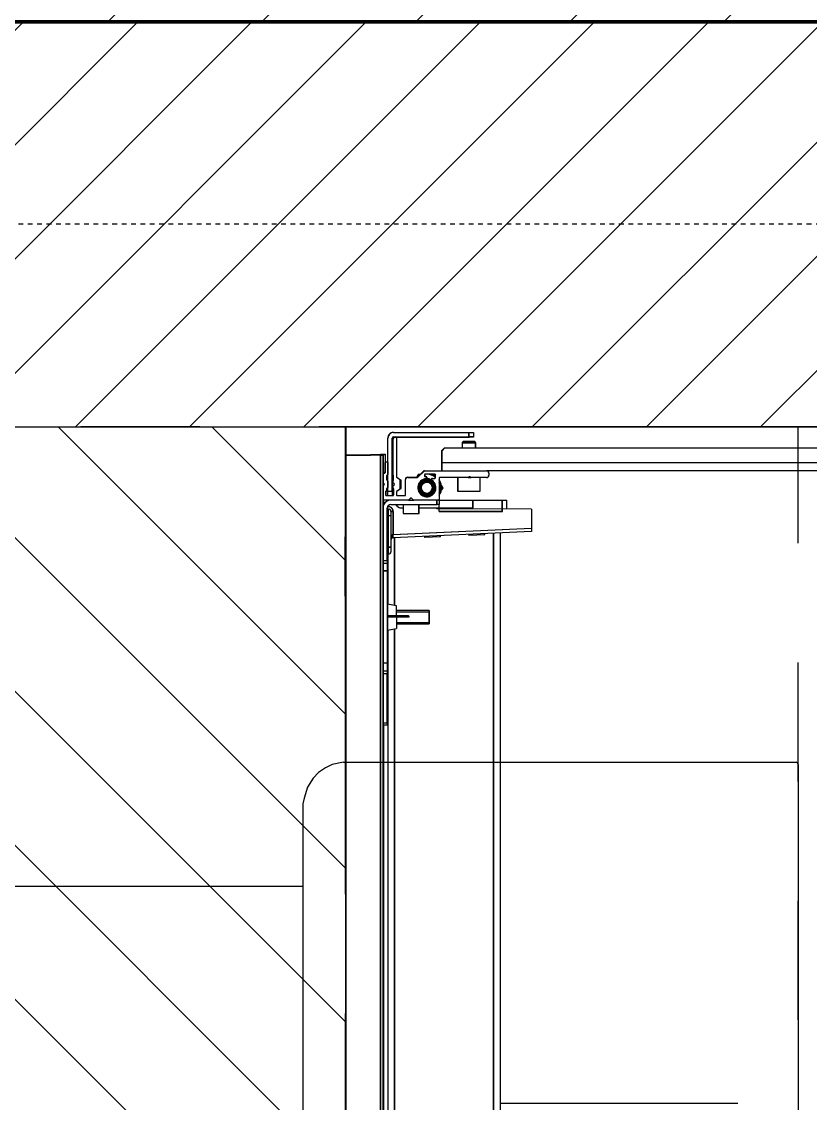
# Model space of a CAD drawing. Header units: centimetres. Extents: x -35664 to 50682, y -23001 to 23705.
# Drawn here: x 6089.48 to 6124.5, y 4104.34 to 4152.39 of the extents above; entities that cross this region are included whole.
import ezdxf

# ---------------------------------------------------------------- set-up
doc = ezdxf.new("R2010")
doc.units = ezdxf.units.CM
doc.linetypes.add('Style de ligne -1', pattern=[0.41664, 0.20828, -0.20836])
doc.linetypes.add('VW-01', pattern=[0.41656, 0.20828, -0.20828])
for name, color, linetype in [('B aménagement intérieur', 252, 'Continuous'), ('B GÈnÈral_Hatch', 252, 'Continuous'), ('B Général', 252, 'Continuous'), ('C ANNOTATIONS-axes horizontaux', 252, 'Style de ligne -1'), ('C ANNOTATIONS-prestations', 252, 'Continuous'), ('C ANNOTATIONS-prestations_Hatch', 252, 'Continuous'), ('D SURFACES-shab', 252, 'Continuous'), ('MTI900_Alu', 252, 'Continuous'), ('prlm-CHAUFF', 4, 'Continuous')]:
    doc.layers.add(name, color=color, linetype=linetype)
doc.layers.get('prlm-CHAUFF').off()
pattern_1 = [(45, (0, 0.2205), (-3.5277778, 3.3072917), [])]

# ---------------------------------------------------------------- blocks, each defined once
blk = doc.blocks.new('A 90.200_wc-2')
at = {"layer": 'B Général', "linetype": 'Continuous'}
for p, q in [((-25, -20.1), (-25, 0)), ((-24.9, 0.1), (24.9, 0.1)), ((-19.5, -44.2), (-19.5, -21.9))]:
    blk.add_line(p, q, dxfattribs=at)
at = {"layer": 'B Général', "linetype": 'Continuous', "flags": 128}
blk.add_lwpolyline([(-25, -20.1), (-24.9, -20.6), (-24.75, -20.9), (-24.55, -21.2), (-24.3, -21.45), (-23.9, -21.7), (-23.4, -21.85), (-23.15, -21.9), (23.25, -21.9), (23.55, -21.85), (23.9, -21.7), (24.2, -21.5), (24.45, -21.3), (24.65, -21.05), (24.8, -20.75), (24.9, -20.5), (24.95, -20.3), (25, -20.1)], dxfattribs=at)
at = {"layer": 'B Général', "linetype": 'Continuous'}
blk.add_arc((-24.9, 0), 0.1, 90, 180, dxfattribs=at)
blk = doc.blocks.new('A 90.Groupe-6-1')
at = {"layer": 'B Général', "linetype": 'Style de ligne -1', "ltscale": 25.4, "flags": 128}
blk.add_lwpolyline([(-35.4, 7.6), (35.6, 7.6), (35.6, -32.4), (-35.4, -32.4)], close=True, dxfattribs=at)
at = {"layer": 'B Général', "xscale": -1, "rotation": 270}
blk.add_blockref('A 90.200_wc-2', (35.5, 7.5), dxfattribs=at)
blk = doc.blocks.new('A 90.WC-plan-PMR')
at = {"layer": 'B Général'}
blk.add_blockref('A 90.Groupe-6-1', (0, 0), dxfattribs=at)
blk = doc.blocks.new('A 90.T3 S102_105 (2D)')
at = {"layer": 'B GÈnÈral_Hatch', "linetype": 'Continuous'}
h = blk.add_hatch(dxfattribs=at)
h.set_pattern_fill('F_P__SOFFITE', color=256, style=0, pattern_type=2)
h.set_pattern_definition(pattern_1)
h.paths.add_polyline_path([(-61.021, 289.021), (-60.984, 20.021), (-281.079, 20.021), (-281.042, 192.489), (-193.039, 192.536), (-193.005, 289.005)])
at = {"layer": 'B Général', "linetype": 'VW-01', "ltscale": 25.4, "flags": 128}
blk.add_lwpolyline([(-61.021, 289.021), (-60.984, 20.021), (-281.079, 20.021), (-281.042, 192.489), (-193.039, 192.536), (-193.005, 289.005)], close=True, dxfattribs=at)
at = {"layer": 'D SURFACES-shab', "lineweight": 18, "flags": 128}
blk.add_lwpolyline([(-61.021, 289.021), (-61.021, 20.021), (-281.116, 20.021), (-281.042, 193.997), (-193.039, 194.044), (-193.005, 289.005)], close=True, dxfattribs=at)
at = {"layer": 'B Général', "rotation": 180}
blk.add_blockref('A 90.WC-plan-PMR', (-177.522, 256.621), dxfattribs=at)
blk = doc.blocks.new('A 90.G 100_80')
at = {"layer": 'B Général', "linetype": 'Continuous'}
blk.add_line((48.52, 43.75), (48.52, -43.75), dxfattribs=at)
at = {"layer": 'B Général', "linetype": 'Continuous', "flags": 128}
blk.add_lwpolyline([(9.5, -45), (9.5, 45), (48.52, 45), (48.52, -45)], close=True, dxfattribs=at)
at = {"layer": 'C ANNOTATIONS-prestations'}
for p, q in [((43.05, 44.75), (42.85, 44.75)), ((42.85, 44.75), (42.85, 44.55)), ((46.4, 44.75), (43.05, 44.75)), ((43.05, 44.55), (43.05, 44.75)), ((42.75, 44.3), (42.8, 44.35)), ((43.35, 44.3), (42.75, 44.3)), ((42.75, 44.05), (42.75, 44.3)), ((42.8, 44.35), (43.3, 44.35)), ((42.85, 44.55), (43.05, 44.55)), ((46.4, 44.55), (43.05, 44.55)), ((43.3, 44.35), (43.35, 44.3)), ((43.35, 44.3), (43.35, 44.05)), ((46.27, 44.52), (46.27, 42.791)), ((46.32, 44.55), (46.3, 44.55)), ((46.42, 42.855), (46.42, 44.45)), ((46.45, 42.15), (46.45, 44.5)), ((46.65, 42.15), (46.65, 44.5)), ((13.65, 44.05), (44.15, 44.05)), ((44.15, 44.05), (44.25, 43.95)), ((44.25, 43.4), (44.25, 43.95)), ((46.97, 43.78), (46.77, 43.78)), ((46.77, 43.78), (46.77, 42.98)), ((46.87, 43.75), (46.87, -43.75)), ((46.97, 43.75), (46.87, 43.75)), ((46.97, 43.75), (46.97, 43.78)), ((46.97, -43.75), (46.97, 43.75)), ((46.97, 43.75), (47.42, 43.75)), ((48.52, 43.75), (47.42, 43.75)), ((13.55, 43.4), (44.25, 43.4)), ((44.25, 43.05), (44.25, 43.4)), ((46.65, 43.42), (46.65, 42.885)), ((46.74, 43.45), (46.68, 43.45)), ((46.77, 42.98), (46.77, 43.42)), ((15.5, 43.05), (42.27, 43.05)), ((42.17, 42.95), (42.17, 42.85)), ((45.028, 43.05), (42.27, 43.05)), ((42.979, 42.759), (42.999, 42.779)), ((43.041, 42.779), (43.061, 42.759)), ((44.566, 42.9), (44.54, 42.854)), ((44.54, 42.74), (44.54, 42.87)), ((44.57, 42.9), (44.99, 42.9)), ((44.99, 42.79), (44.95, 42.79)), ((45.02, 42.87), (45.02, 42.82)), ((45.321, 42.769), (45.049, 43.041)), ((45.27, 42.906), (45.184, 42.906)), ((45.328, 42.806), (45.27, 42.906)), ((46.257, 42.766), (46.133, 42.679)), ((46.4, 42.653), (46.4, 42.827)), ((46.7, 42.826), (46.7, 42.654)), ((46.77, 42.98), (46.87, 42.98)), ((46.84, 42.95), (46.8, 42.95)), ((42.27, 42.75), (42.958, 42.75)), ((42.55, 42.15), (42.55, 42.75)), ((43.082, 42.75), (42.958, 42.75)), ((43.082, 42.75), (44.34, 42.75)), ((43.55, 42.75), (43.55, 42.15)), ((44.278, 42.4), (44.22, 42.3)), ((44.22, 42.3), (44.278, 42.2)), ((44.37, 42.72), (44.37, 41.78)), ((44.68, 42.71), (44.57, 42.71)), ((44.71, 42.657), (44.71, 42.68)), ((44.92, 42.76), (44.92, 42.729)), ((45.77, 42.76), (45.342, 42.76)), ((45.87, 41.98), (45.87, 42.66)), ((46.07, 42.63), (46.09, 42.65)), ((46.07, 42.27), (46.07, 42.63)), ((46.07, 42.607), (46.12, 42.607)), ((46.07, 42.293), (46.12, 42.293)), ((46.09, 42.25), (46.09, 42.65)), ((46.09, 42.65), (46.12, 42.65)), ((46.12, 42.654), (46.12, 42.246)), ((46.371, 42.471), (46.42, 42.521)), ((46.42, 42.379), (46.371, 42.429)), ((46.4, 42.65), (46.45, 42.65)), ((46.4, 42.607), (46.45, 42.607)), ((46.4, 42.293), (46.45, 42.293)), ((46.42, 42.521), (46.42, 42.625)), ((46.42, 42.28), (46.42, 42.379)), ((46.65, 42.595), (46.65, 42.31)), ((46.661, 42.651), (46.7, 42.69)), ((46.661, 42.618), (46.661, 42.651)), ((46.661, 42.25), (46.661, 42.287)), ((46.821, 42.471), (46.87, 42.521)), ((46.87, 42.379), (46.821, 42.429)), ((46.835, 42.414), (46.835, 42.486)), ((43.55, 42.15), (42.55, 42.15)), ((45.114, 41.95), (44.726, 41.95)), ((45.529, 41.759), (45.599, 41.829)), ((45.641, 41.829), (45.711, 41.759)), ((46.24, 41.95), (45.9, 41.95)), ((46.09, 42.25), (46.07, 42.27)), ((46.12, 42.25), (46.09, 42.25)), ((46.133, 42.221), (46.257, 42.134)), ((46.27, 42.109), (46.27, 41.98)), ((46.4, 42.252), (46.4, 41.98)), ((46.45, 42.25), (46.4, 42.25)), ((46.72, 41.95), (46.43, 41.95)), ((46.65, 42.15), (46.45, 42.15)), ((46.45, 42.15), (46.45, 41.95)), ((46.65, 41.95), (46.65, 42.15)), ((46.7, 42.21), (46.661, 42.25)), ((46.7, 42.251), (46.7, 42.15)), ((46.7, 42.15), (46.72, 42.15)), ((46.75, 42.12), (46.75, 41.98)), ((40.27, 41.351), (44.47, 41.36)), ((40.27, 41.351), (40.27, 40.5)), ((41.57, 41.75), (41.37, 41.75)), ((41.37, 41.354), (41.37, 41.75)), ((42.87, 41.75), (41.57, 41.75)), ((41.57, 41.25), (41.57, 41.75)), ((44.37, 41.75), (42.87, 41.75)), ((42.87, 41.4), (42.87, 41.75)), ((44.37, 41.4), (42.87, 41.4)), ((44.4, 41.75), (44.37, 41.75)), ((44.37, 41.75), (44.37, 41.55)), ((44.37, 41.4), (44.37, 41.55)), ((44.37, 41.55), (44.47, 41.55)), ((44.37, 41.25), (44.37, 41.4)), ((45.27, 41.4), (44.37, 41.4)), ((44.4, 41.75), (45.508, 41.75)), ((44.47, 41.55), (44.47, 41.75)), ((46.52, 41.55), (44.47, 41.55)), ((44.47, 41.36), (44.472, 41.4)), ((45.27, 41.15), (45.27, 41.55)), ((45.732, 41.75), (45.508, 41.75)), ((45.732, 41.75), (46.84, 41.75)), ((45.97, 41.55), (45.97, 41.15)), ((46.067, 41.4), (45.97, 41.4)), ((46.67, 41.35), (46.62, 41.35)), ((46.62, 41.05), (46.62, 41.35)), ((46.67, 39.067), (46.67, 41.4)), ((46.87, 41.65), (46.765, 41.65)), ((46.87, 41.75), (46.84, 41.75)), ((44.37, 41.25), (41.57, 41.25)), ((45.97, 41.15), (45.27, 41.15)), ((46.42, 41.25), (46.42, 40.221)), ((46.52, 41.25), (46.42, 41.25)), ((46.52, 41.25), (46.52, 41.05)), ((46.52, 41.05), (46.52, 39.65)), ((46.52, 41.05), (46.62, 41.05)), ((46.62, 41.05), (46.67, 41.05)), ((46.62, 39.65), (46.62, 41.05)), ((46.42, 40.221), (40.27, 40.5)), ((40.27, 40.5), (40.27, 40.35)), ((40.27, 40.35), (46.413, 40.071)), ((41.65, 2.775), (41.65, 40.287)), ((41.95, 2.775), (41.95, 40.274)), ((42.354, 40.205), (42.357, 40.255)), ((42.354, 40.205), (43.056, 40.173)), ((43.058, 40.223), (43.056, 40.173)), ((44.316, 40.116), (44.319, 40.166)), ((44.316, 40.116), (45.018, 40.084)), ((45.02, 40.134), (45.018, 40.084)), ((46.35, 37.066), (46.35, 40.074)), ((46.413, 40.071), (46.42, 40.221)), ((46.413, 40.071), (46.425, 40.07)), ((46.425, 40.22), (46.42, 40.221)), ((46.52, 39.65), (46.52, 39.45)), ((46.52, 39.65), (46.62, 39.65)), ((46.67, 39.65), (46.62, 39.65)), ((46.62, 39.35), (46.62, 39.65)), ((46.62, 39.35), (46.67, 39.35)), ((46.65, 39.35), (46.65, 37.126)), ((46.87, 39.067), (46.67, 39.067)), ((46.67, 39.067), (46.67, 38.932)), ((46.67, 38.932), (46.67, 38.6)), ((46.67, 38.932), (46.87, 38.932)), ((46.67, 38.6), (46.67, 34.5)), ((46.67, 38.6), (46.87, 38.6)), ((46.27, 37.05), (46.67, 37.13)), ((46.27, 36.6), (46.27, 37.05)), ((44.82, 36.85), (44.82, 36.25)), ((44.82, 36.85), (46.27, 36.85)), ((46.27, 36.789), (44.82, 36.789)), ((45.725, 36.6), (45.725, 36.55)), ((45.725, 36.6), (45.861, 36.6)), ((45.725, 36.55), (45.861, 36.55)), ((45.861, 36.6), (45.861, 36.55)), ((45.861, 36.6), (46.67, 36.6)), ((45.861, 36.55), (46.67, 36.55)), ((46.27, 36.55), (46.27, 36.05)), ((46.27, 36.311), (44.82, 36.311)), ((46.27, 36.25), (44.82, 36.25)), ((46.67, 35.97), (46.27, 36.05)), ((46.35, 2.6), (46.35, 36.034)), ((46.65, 35.974), (46.65, 2.5)), ((46.67, 34.5), (46.87, 34.5)), ((46.67, 34.5), (46.67, 34.168)), ((46.87, 34.168), (46.67, 34.168)), ((46.67, 34.168), (46.67, 34.033)), ((46.67, 31.85), (46.67, 34.033)), ((46.67, 34.033), (46.87, 34.033)), ((46.67, 31.85), (46.67, 31.75)), ((46.87, 31.85), (46.67, 31.85)), ((46.67, 31.75), (46.87, 31.75)), ((46.85, 31.75), (46.85, 2.433)), ((31.1, 14.95), (41.65, 14.95))]:
    blk.add_line(p, q, dxfattribs=at)
at = {"layer": 'C ANNOTATIONS-prestations', "flags": 128}
for points in [[(46.4, 44.75, -0.198912), (46.577, 44.677, -0.198912), (46.65, 44.5)], [(46.27, 44.52, -0.198912), (46.279, 44.541, -0.198912), (46.3, 44.55)], [(46.32, 44.55, -0.198912), (46.391, 44.521, -0.198912), (46.42, 44.45)], [(46.4, 44.55, -0.198912), (46.435, 44.535, -0.198912), (46.45, 44.5)], [(46.65, 43.42, -0.198912), (46.659, 43.441, -0.198912), (46.68, 43.45)], [(46.74, 43.45, -0.198912), (46.761, 43.441, -0.198912), (46.77, 43.42)], [(42.17, 42.95, -0.198912), (42.199, 43.021, -0.198912), (42.27, 43.05)], [(42.27, 42.75, -0.198912), (42.199, 42.779, -0.198912), (42.17, 42.85)], [(42.999, 42.779, -0.198912), (43.02, 42.788, -0.198912), (43.041, 42.779)], [(44.54, 42.87, -0.198912), (44.549, 42.891, -0.198912), (44.57, 42.9)], [(44.54, 42.764, -0.104675), (44.761, 42.879, -0.104675), (45.009, 42.893)], [(44.54, 42.827, -0.02871), (44.603, 42.867, -0.02871), (44.67, 42.9)], [(44.92, 42.76, -0.198912), (44.929, 42.781, -0.198912), (44.95, 42.79)], [(44.99, 42.9, -0.198912), (45.011, 42.891, -0.198912), (45.02, 42.87)], [(45.02, 42.82, -0.198912), (45.011, 42.799, -0.198912), (44.99, 42.79)], [(45.028, 43.05, -0.098491), (45.039, 43.048, -0.098491), (45.049, 43.041)], [(45.207, 42.883, -0.041018), (45.298, 42.829, -0.041018), (45.379, 42.76)], [(45.342, 42.76, -0.098491), (45.331, 42.762, -0.098491), (45.321, 42.769)], [(46.27, 42.791, -0.120588), (46.267, 42.777, -0.120588), (46.257, 42.766)], [(46.4, 42.827, -0.155096), (46.406, 42.844, -0.155096), (46.42, 42.855)], [(46.675, 42.855, -0.17724), (46.657, 42.866, -0.17724), (46.65, 42.885)], [(46.675, 42.855, -0.17724), (46.693, 42.845, -0.17724), (46.7, 42.826)], [(46.8, 42.95, -0.198912), (46.779, 42.959, -0.198912), (46.77, 42.98)], [(46.84, 42.95, -0.198912), (46.861, 42.941, -0.198912), (46.87, 42.92)], [(42.979, 42.759, -0.098491), (42.969, 42.752, -0.098491), (42.958, 42.75)], [(43.082, 42.75, -0.098491), (43.071, 42.752, -0.098491), (43.061, 42.759)], [(44.37, 41.954, -0.14145), (44.27, 42.3, -0.14145), (44.37, 42.646)], [(44.37, 42.06, -0.103148), (44.32, 42.3, -0.103148), (44.37, 42.54)], [(44.34, 42.75, -0.198912), (44.361, 42.741, -0.198912), (44.37, 42.72)], [(44.948, 42.699, -0.366532), (45.318, 42.338, -0.366532), (45.023, 41.914, -0.366532), (44.556, 42.135, -0.366532), (44.697, 42.632)], [(44.57, 42.71, -0.198912), (44.549, 42.719, -0.198912), (44.54, 42.74)], [(44.68, 42.71, -0.198912), (44.701, 42.701, -0.198912), (44.71, 42.68)], [(44.697, 42.632, -0.082935), (44.817, 42.687, -0.082935), (44.948, 42.699)], [(44.71, 42.657, -0.122946), (44.706, 42.643, -0.122946), (44.697, 42.632)], [(44.948, 42.699, -0.189855), (44.928, 42.709, -0.189855), (44.92, 42.729)], [(45.77, 42.76, -0.198912), (45.841, 42.731, -0.198912), (45.87, 42.66)], [(46.12, 42.654, -0.120588), (46.123, 42.668, -0.120588), (46.133, 42.679)], [(46.371, 42.429, -0.198912), (46.362, 42.45, -0.198912), (46.371, 42.471)], [(46.42, 42.625, -0.155096), (46.406, 42.636, -0.155096), (46.4, 42.653)], [(46.661, 42.651, -0.013224), (46.655, 42.65, -0.013224), (46.65, 42.65)], [(46.65, 42.595, -0.17724), (46.657, 42.614, -0.17724), (46.675, 42.625)], [(46.675, 42.28, -0.17724), (46.657, 42.291, -0.17724), (46.65, 42.31)], [(46.7, 42.654, -0.17724), (46.693, 42.635, -0.17724), (46.675, 42.625)], [(46.821, 42.429, -0.198912), (46.812, 42.45, -0.198912), (46.821, 42.471)], [(45.599, 41.829, -0.198912), (45.62, 41.838, -0.198912), (45.641, 41.829)], [(45.9, 41.95, -0.198912), (45.879, 41.959, -0.198912), (45.87, 41.98)], [(46.133, 42.221, -0.120588), (46.123, 42.232, -0.120588), (46.12, 42.246)], [(46.27, 41.98, -0.198912), (46.261, 41.959, -0.198912), (46.24, 41.95)], [(46.257, 42.134, -0.120588), (46.267, 42.123, -0.120588), (46.27, 42.109)], [(46.4, 42.252, -0.155096), (46.406, 42.269, -0.155096), (46.42, 42.28)], [(46.43, 41.95, -0.198912), (46.409, 41.959, -0.198912), (46.4, 41.98)], [(46.65, 42.25, -0.013224), (46.655, 42.25, -0.013224), (46.661, 42.25)], [(46.675, 42.28, -0.17724), (46.693, 42.27, -0.17724), (46.7, 42.251)], [(46.72, 42.15, -0.198912), (46.741, 42.141, -0.198912), (46.75, 42.12)], [(46.75, 41.98, -0.198912), (46.741, 41.959, -0.198912), (46.72, 41.95)], [(44.4, 41.75, -0.198912), (44.379, 41.759, -0.198912), (44.37, 41.78)], [(45.529, 41.759, -0.098491), (45.519, 41.752, -0.098491), (45.508, 41.75)], [(45.732, 41.75, -0.098491), (45.721, 41.752, -0.098491), (45.711, 41.759)], [(46.22, 41.472, -0.109774), (46.151, 41.419, -0.109774), (46.067, 41.4)], [(46.22, 41.472, -0.028434), (46.259, 41.513, -0.028434), (46.302, 41.55)], [(46.42, 41.25, -0.227222), (46.495, 41.406, -0.227222), (46.663, 41.445)], [(46.52, 41.75, -0.198912), (46.767, 41.648, -0.198912), (46.87, 41.4)], [(46.52, 41.55, -0.198912), (46.626, 41.506, -0.198912), (46.67, 41.4)], [(46.52, 41.25, -0.198912), (46.549, 41.321, -0.198912), (46.62, 41.35)], [(46.87, 41.78, -0.198912), (46.861, 41.759, -0.198912), (46.84, 41.75)], [(46.425, 40.07, -0.193016), (46.492, 40.04, -0.193016), (46.52, 39.97)], [(46.62, 39.35, -0.198912), (46.549, 39.379, -0.198912), (46.52, 39.45)]]:
    blk.add_lwpolyline(points, format="xyb", dxfattribs=at)
at = {"layer": 'C ANNOTATIONS-prestations'}
for radius in [0.35, 0.3, 0.25]:
    blk.add_circle((44.92, 42.3), radius, dxfattribs=at)
for points, knots in [([(46.425, 40.07), (46.424, 40.07), (46.424, 40.071), (46.424, 40.072), (46.423, 40.074), (46.422, 40.083), (46.422, 40.103), (46.422, 40.13), (46.423, 40.182), (46.424, 40.218), (46.424, 40.219), (46.425, 40.22)], [0, 0, 0, 1, 2, 3, 4, 5, 6, 7, 8, 8, 9, 9, 9]), ([(46.425, 40.22), (46.425, 40.22), (46.437, 40.218), (46.454, 40.206), (46.467, 40.191), (46.48, 40.171), (46.491, 40.146), (46.501, 40.117), (46.513, 40.068), (46.52, 40.004), (46.52, 39.975), (46.52, 39.972), (46.52, 39.97)], [0, 0, 0, 1, 2, 3, 4, 5, 6, 7, 8, 9, 9, 10, 10, 10])]:
    blk.add_open_spline(points, degree=2, knots=knots, dxfattribs=at)
blk = doc.blocks.new('A n0.MTI900_Alu_390')
at = {"layer": 'MTI900_Alu', "color": 1, "linetype": 'Continuous'}
for p, q in [((-4.405, -0.415), (-4.405, -3.465)), ((-4.34, -0.405), (-4.34, -3.475)), ((-4.305, -0.6), (-4.305, -3.277)), ((-4.1351, -3.077), (-4.136, -3.497)), ((-4.1351, -3.077), (-4.05, -3.077)), ((-4.0221, -3.692), (-4.05, -3.077)), ((-4.05, -3.077), (-4.035, -3.077)), ((-4.035, -3.077), (-4.0071, -3.6913)), ((-4.175, -3.207), (-4.175, -3.187)), ((-4.1353, -3.187), (-4.175, -3.187)), ((-4.175, -3.337), (-4.175, -3.207)), ((-4.125, -3.207), (-4.175, -3.207)), ((-4.125, -3.487), (-4.125, -3.207)), ((-0.2775, -3.215), (-4.0287, -3.215)), ((-4.295, -3.267), (-4.285, -3.267)), ((-0.2775, -3.245), (-4.0274, -3.245)), ((-4.305, -3.5528), (-4.305, -3.277)), ((-4.275, -3.277), (-4.275, -3.3458)), ((-4.215, -3.305), (-4.275, -3.305)), ((-4.215, -3.405), (-4.215, -3.305)), ((-4.0205, -3.2854), (-4.0255, -3.2857)), ((-4.0205, -3.2854), (-4.0173, -3.3556)), ((-4.475, -3.355), (-4.475, -3.335)), ((-4.475, -3.335), (-4.455, -3.335)), ((-4.475, -3.69), (-4.475, -3.355)), ((-4.455, -3.355), (-4.475, -3.355)), ((-4.455, -3.335), (-4.455, -3.355)), ((-4.455, -3.69), (-4.455, -3.355)), ((-4.43, -3.325), (-4.435, -3.33)), ((-4.435, -3.33), (-4.435, -3.38)), ((-4.43, -3.385), (-4.43, -3.325)), ((-4.405, -3.325), (-4.43, -3.325)), ((-4.2759, -3.3479), (-4.2779, -3.3499)), ((-4.2779, -3.3541), (-4.2759, -3.3561)), ((-4.275, -3.3582), (-4.275, -3.3458)), ((-4.275, -3.3582), (-4.275, -3.484)), ((-4.175, -3.487), (-4.175, -3.337)), ((-4.14, -3.337), (-4.175, -3.337)), ((-4.14, -3.487), (-4.14, -3.337)), ((-4.0223, -3.3558), (-4.0173, -3.3556)), ((-4.435, -3.38), (-4.43, -3.385)), ((-4.43, -3.385), (-4.405, -3.385)), ((-4.275, -3.405), (-4.215, -3.405)), ((-4.405, -3.465), (-4.395, -3.475)), ((-4.34, -3.475), (-4.395, -3.475)), ((-4.305, -3.475), (-4.34, -3.475)), ((-4.29, -3.5066), (-4.2854, -3.504)), ((-4.29, -3.507), (-4.29, -3.549)), ((-4.274, -3.504), (-4.287, -3.504)), ((-4.272, -3.487), (-4.178, -3.487)), ((-4.271, -3.518), (-4.271, -3.507)), ((-4.24, -3.4778), (-4.23, -3.472)), ((-4.23, -3.472), (-4.22, -3.4778)), ((-4.175, -3.49), (-4.175, -3.487)), ((-4.175, -3.487), (-4.155, -3.487)), ((-4.175, -3.49), (-4.175, -3.6008)), ((-4.155, -3.497), (-4.175, -3.497)), ((-4.14, -3.487), (-4.155, -3.487)), ((-4.155, -3.487), (-4.155, -3.497)), ((-4.155, -3.702), (-4.155, -3.497)), ((-4.125, -3.487), (-4.14, -3.487)), ((-4.14, -3.577), (-4.14, -3.487)), ((-4.136, -3.497), (-4.14, -3.4972)), ((-4.0116, -3.4816), (-4.0166, -3.4819)), ((-4.0116, -3.4816), (-4.0084, -3.5518)), ((-4.2769, -3.5821), (-4.3041, -3.5549)), ((-4.287, -3.552), (-4.282, -3.552)), ((-4.279, -3.549), (-4.279, -3.545)), ((-4.276, -3.542), (-4.2729, -3.542)), ((-4.2657, -3.521), (-4.268, -3.521)), ((-4.195, -3.5614), (-4.195, -3.5226)), ((-4.0134, -3.552), (-4.0084, -3.5518)), ((-3.685, -3.532), (-3.625, -3.532)), ((-3.685, -3.532), (-3.685, -3.677)), ((-3.6789, -3.677), (-3.6789, -3.532)), ((-3.6311, -3.677), (-3.6311, -3.532)), ((-3.625, -3.677), (-3.625, -3.532)), ((-4.2906, -3.577), (-4.2906, -3.5684)), ((-4.2806, -3.5828), (-4.2906, -3.577)), ((-4.276, -3.627), (-4.276, -3.5842)), ((-4.1759, -3.6029), (-4.1829, -3.6099)), ((-4.175, -3.6232), (-4.175, -3.6008)), ((-4.115, -3.577), (-4.155, -3.577)), ((-4.115, -3.647), (-4.115, -3.577)), ((-4.198, -3.637), (-4.266, -3.637)), ((-4.195, -3.674), (-4.195, -3.64)), ((-4.1829, -3.6141), (-4.1759, -3.6211)), ((-4.175, -3.6232), (-4.175, -3.734)), ((-4.155, -3.647), (-4.115, -3.647)), ((-4.14, -3.6567), (-4.14, -3.647)), ((-3.66, -3.6225), (-3.655, -3.6225)), ((-3.66, -3.6225), (-3.66, -3.6361)), ((-3.66, -3.6361), (-3.655, -3.6361)), ((-3.66, -3.6361), (-3.66, -3.717)), ((-3.655, -3.6225), (-3.655, -3.6361)), ((-3.655, -3.6361), (-3.655, -3.717)), ((-4.455, -3.682), (-4.455, -3.68)), ((-4.452, -3.677), (-4.2791, -3.677)), ((-4.215, -3.695), (-4.45, -3.695)), ((-4.2855, -3.692), (-4.445, -3.692)), ((-4.2653, -3.69), (-4.2827, -3.69)), ((-4.2766, -3.6757), (-4.2679, -3.6633)), ((-4.2654, -3.662), (-4.2246, -3.662)), ((-4.263, -3.657), (-4.265, -3.659)), ((-4.225, -3.659), (-4.265, -3.659)), ((-4.265, -3.659), (-4.265, -3.662)), ((-4.265, -3.69), (-4.265, -3.695)), ((-4.227, -3.657), (-4.263, -3.657)), ((-4.2521, -3.692), (-4.2625, -3.692)), ((-4.2607, -3.657), (-4.2607, -3.662)), ((-4.2607, -3.69), (-4.2607, -3.695)), ((-4.2471, -3.6871), (-4.2521, -3.692)), ((-4.2379, -3.692), (-4.2429, -3.6871)), ((-4.228, -3.692), (-4.2379, -3.692)), ((-4.2293, -3.657), (-4.2293, -3.662)), ((-4.2293, -3.69), (-4.2293, -3.695)), ((-4.225, -3.659), (-4.227, -3.657)), ((-4.2252, -3.69), (-4.198, -3.69)), ((-4.225, -3.662), (-4.225, -3.659)), ((-4.225, -3.695), (-4.225, -3.69)), ((-4.2221, -3.6633), (-4.2134, -3.6757)), ((-4.215, -3.715), (-4.215, -3.695)), ((-4.215, -3.695), (-4.195, -3.695)), ((-4.2109, -3.677), (-4.198, -3.677)), ((-4.195, -3.722), (-4.195, -3.693)), ((-4.125, -3.692), (-4.0221, -3.692)), ((-4.125, -3.702), (-4.125, -3.692)), ((-4.0071, -3.6913), (-4.0221, -3.692)), ((-4.022, -3.6925), (-4.0221, -3.692)), ((-3.7066, -3.685), (-4.0074, -3.685)), ((-4.0071, -3.6913), (-4.007, -3.6925)), ((-3.705, -3.677), (-3.713, -3.717)), ((-3.66, -3.677), (-3.705, -3.677)), ((-3.655, -3.677), (-3.605, -3.677)), ((-3.597, -3.717), (-3.605, -3.677)), ((-0.26, -3.685), (-3.6034, -3.685)), ((-4.215, -3.715), (-4.45, -3.715)), ((-4.378, -3.747), (-4.378, -3.727)), ((-4.378, -3.727), (-4.298, -3.727)), ((-4.375, -3.747), (-4.378, -3.747)), ((-4.375, -3.737), (4.375, -3.737)), ((-4.375, -3.747), (-4.375, -3.737)), ((4.375, -3.747), (-4.375, -3.747)), ((-4.375, -3.747), (-4.375, -3.792)), ((-4.345, -3.724), (-4.345, -3.718)), ((-4.342, -3.715), (-4.2885, -3.715)), ((-4.298, -3.727), (-4.342, -3.727)), ((-4.298, -3.727), (-4.298, -3.737)), ((-4.295, -3.734), (-4.295, -3.73)), ((-4.2826, -3.72), (-4.2654, -3.72)), ((-4.2651, -3.7161), (-4.269, -3.72)), ((-4.2618, -3.7161), (-4.2651, -3.7161)), ((-4.2595, -3.715), (-4.231, -3.715)), ((-4.2471, -3.7321), (-4.2521, -3.737)), ((-4.2414, -3.7335), (-4.2486, -3.7335)), ((-4.2379, -3.737), (-4.2429, -3.7321)), ((-4.2249, -3.7161), (-4.2287, -3.7161)), ((-4.2251, -3.72), (-4.215, -3.72)), ((-4.221, -3.72), (-4.2249, -3.7161)), ((-4.195, -3.715), (-4.215, -3.715)), ((-4.215, -3.72), (-4.215, -3.722)), ((-4.212, -3.725), (-4.198, -3.725)), ((-4.175, -3.737), (-4.175, -3.734)), ((-4.165, -3.737), (-4.165, -3.7265)), ((-3.9067, -3.717), (-4.14, -3.717)), ((-4.135, -3.717), (-4.135, -3.712)), ((-4.105, -3.712), (-4.135, -3.712)), ((-4.125, -3.702), (-4.105, -3.702)), ((-4.105, -3.702), (-3.965, -3.702)), ((-4.105, -3.702), (-4.105, -3.712)), ((-4.105, -3.712), (-4.105, -3.717)), ((-3.965, -3.712), (-4.105, -3.712)), ((-3.965, -3.702), (-3.945, -3.702)), ((-3.965, -3.702), (-3.965, -3.712)), ((-3.965, -3.717), (-3.965, -3.712)), ((-3.935, -3.712), (-3.965, -3.712)), ((-3.935, -3.712), (-3.935, -3.717)), ((-3.935, -3.715), (-3.7126, -3.715)), ((-3.9067, -3.737), (-3.9067, -3.717)), ((-3.9067, -3.717), (-3.8932, -3.717)), ((-3.8932, -3.717), (-3.86, -3.717)), ((-3.8932, -3.717), (-3.8932, -3.737)), ((-3.86, -3.717), (-3.45, -3.717)), ((-3.86, -3.717), (-3.86, -3.737)), ((-3.5974, -3.715), (-0.25, -3.715)), ((-3.45, -3.717), (-3.45, -3.737)), ((-3.45, -3.717), (-3.4168, -3.717)), ((-3.4168, -3.737), (-3.4168, -3.717)), ((-3.4168, -3.717), (-3.4033, -3.717)), ((-3.185, -3.717), (-3.4033, -3.717)), ((-3.4033, -3.717), (-3.4033, -3.737)), ((-3.185, -3.717), (-3.175, -3.717)), ((-3.185, -3.737), (-3.185, -3.717)), ((-3.175, -3.717), (-3.175, -3.737)), ((-3.175, -3.735), (-0.2433, -3.735)), ((-4.375, -3.902), (-4.375, -3.792)), ((-4.375, -3.902), (4.375, -3.902))]:
    blk.add_line(p, q, dxfattribs=at)
for radius in [0.035, 0.03, 0.025]:
    blk.add_circle((-4.23, -3.542), radius, dxfattribs=at)
for centre, radius, start, end in [((-4.295, -3.277), 0.01, 90, 180), ((-4.285, -3.277), 0.01, 0, 90), ((-4.2758, -3.352), 0.003, 135, 225), ((-4.278, -3.3458), 0.003, 315, 0), ((-4.278, -3.3582), 0.003, 0, 45), ((-4.287, -3.507), 0.003, 90, 180), ((-4.23, -3.542), 0.06, 140.7035, 188.509), ((-4.23, -3.542), 0.065, 144.2242, 157.3801), ((-4.272, -3.484), 0.003, 180, 270), ((-4.274, -3.507), 0.003, 0, 90), ((-4.23, -3.542), 0.04, 184.0006, 146.0728), ((-4.23, -3.542), 0.065, 57.7958, 122.2042), ((-4.23, -3.542), 0.06, 66.4435, 113.5565), ((-4.178, -3.49), 0.003, 0, 90), ((-4.302, -3.5528), 0.003, 180, 225), ((-4.287, -3.549), 0.003, 180, 270), ((-4.282, -3.549), 0.003, 270, 0), ((-4.276, -3.545), 0.003, 90, 180), ((-4.2729, -3.545), 0.003, 4.0006, 90), ((-4.268, -3.518), 0.003, 180, 270), ((-4.23, -3.542), 0.04, 146.0728, 184.0006), ((-4.2657, -3.518), 0.003, 270, 326.0728), ((-4.23, -3.542), 0.065, 206.162, 224.9525), ((-4.279, -3.5842), 0.003, 0, 45), ((-4.178, -3.6008), 0.003, 315, 0), ((-4.266, -3.627), 0.01, 180, 270), ((-4.198, -3.64), 0.003, 0, 90), ((-4.1808, -3.612), 0.003, 135, 225), ((-4.178, -3.6232), 0.003, 0, 45), ((-4.45, -3.69), 0.025, 180, 270), ((-4.452, -3.68), 0.003, 90, 180), ((-4.445, -3.682), 0.01, 180, 270), ((-4.45, -3.69), 0.005, 180, 270), ((-4.2827, -3.693), 0.003, 90, 160.5288), ((-4.2791, -3.674), 0.003, 270, 325.008), ((-4.2654, -3.665), 0.003, 90, 145.008), ((-4.2653, -3.693), 0.003, 19.4712, 90), ((-4.245, -3.6892), 0.003, 45, 135), ((-4.2252, -3.693), 0.003, 90, 160.5288), ((-4.2246, -3.665), 0.003, 34.992, 90), ((-4.2109, -3.674), 0.003, 214.992, 270), ((-4.198, -3.674), 0.003, 270, 0), ((-4.198, -3.693), 0.003, 0, 90), ((-4.1151, -3.7104), 0.05, 129.8841, 142.9139), ((-4.16, -3.6567), 0.02, 309.8841, 0), ((-4.125, -3.712), 0.02, 90, 192.412), ((-3.997, -3.692), 0.01, 182.6026, 270), ((-4.342, -3.718), 0.003, 90, 180), ((-4.342, -3.724), 0.003, 180, 270), ((-4.298, -3.73), 0.003, 0, 90), ((-4.292, -3.734), 0.003, 180, 270), ((-4.2885, -3.718), 0.003, 9.5941, 90), ((-4.2826, -3.717), 0.003, 189.5941, 270), ((-4.2654, -3.717), 0.003, 270, 350.4059), ((-4.275, -3.715), 0.01, 353.9388, 0), ((-4.2595, -3.718), 0.003, 90, 170.4059), ((-4.245, -3.7342), 0.003, 45, 135), ((-4.231, -3.718), 0.003, 9.5941, 90), ((-4.2251, -3.717), 0.003, 189.5941, 270), ((-4.215, -3.715), 0.01, 180, 186.0612), ((-4.212, -3.722), 0.003, 180, 270), ((-4.198, -3.722), 0.003, 270, 0), ((-4.178, -3.734), 0.003, 270, 0), ((-4.14, -3.702), 0.035, 180, 270), ((-4.14, -3.702), 0.015, 180, 270), ((-4.125, -3.712), 0.01, 90, 180), ((-3.945, -3.712), 0.01, 0, 90)]:
    blk.add_arc(centre, radius, start, end, dxfattribs=at)
for centre, major_axis, ratio, start_param, end_param in [((-4.022, -3.6931), (0.015, 0.0007), 0.045361, 0, 1.568734), ((-3.997, -3.692), (0.025, 0), 0.4, 3.187016, 4.712389)]:
    blk.add_ellipse(centre, major_axis=major_axis, ratio=ratio, start_param=start_param, end_param=end_param, dxfattribs=at)

msp = doc.modelspace()

# ---------------------------------------------------------------- hatches: boundary and pattern name
at = {"layer": 'B GÈnÈral_Hatch', "linetype": 'Continuous'}
h = msp.add_hatch(dxfattribs=at)
h.set_pattern_fill('50_BETON', color=256, style=0, pattern_type=2)
h.set_pattern_definition([(45, (0, 0), (2.4253472, -2.6458333), [])])
h.paths.add_polyline_path([(5945.466, 4152.389), (5945.466, 4134.389), (6472.213, 4134.389), (6472.213, 4152.389)])
at = {"layer": 'C ANNOTATIONS-prestations_Hatch', "linetype": 'Continuous'}
h = msp.add_hatch(dxfattribs=at)
h.set_pattern_fill('F_P__SOFFITE', color=256, style=0, pattern_type=2)
h.set_pattern_definition(pattern_1)
h.paths.add_polyline_path([(5019.965, 4889.389), (5019.965, 4330.389), (4834.965, 4330.389), (4834.965, 4217.888), (4841.047, 4209.928), (4847.037, 4201.903), (4852.934, 4193.813), (4858.739, 4185.658), (4864.452, 4177.439), (4870.072, 4169.154), (4875.6, 4160.804), (4881.036, 4152.389), (7290.546, 4152.389), (7290.546, 4282.387), (5150, 4282.389), (5150, 4889.389)])
h = msp.add_hatch(dxfattribs=at)
h.set_pattern_fill('DALETTES TERRASSE 50X50', color=256, scale=1.406016, style=0, pattern_type=2)
h.set_pattern_definition([(0, (4678, 4152.39), (4e-15, -70.3008), []), (-90, (4678, 4152.39), (70.3008, 0), [])])
h.paths.add_polyline_path([(4834.965, 4217.888), (4841.047, 4209.928), (4847.037, 4201.903), (4852.934, 4193.813), (4858.739, 4185.658), (4864.452, 4177.439), (4870.072, 4169.154), (4875.6, 4160.804), (4881.036, 4152.389), (7290.546, 4152.388), (7290.546, 4282.388), (5150.041, 4282.389), (5150, 4889.386), (5019.965, 4889.01), (5019.965, 4330.389), (4834.965, 4330.389)])

# ---------------------------------------------------------------- linework, layer by layer
at = {"layer": 'B Général', "linetype": 'Continuous', "lineweight": 18}
for p, q in [((5945.466, 4152.389), (6472.213, 4152.389)), ((5945.466, 4134.389), (6209.888, 4134.389))]:
    msp.add_line(p, q, dxfattribs=at)
at = {"layer": 'B Général', "linetype": 'Continuous'}
for p, q in [((5945.466, 4152.389), (6472.213, 4152.389)), ((5945.466, 4134.389), (6191.888, 4134.389))]:
    msp.add_line(p, q, dxfattribs=at)
at = {"layer": 'C ANNOTATIONS-axes horizontaux'}
msp.add_line((12370.813, 4143.389), (2960.813, 4143.389), dxfattribs=at)
msp.add_line((12370.813, 4143.389), (2960.813, 4143.389), dxfattribs=at)
at = {"layer": 'C ANNOTATIONS-prestations', "linetype": 'Continuous'}
msp.add_open_spline([(4834.965, 4217.888), (4859.479, 4186.178), (4881.036, 4152.389), (6085.791, 4152.388), (7290.546, 4152.388), (7290.546, 4217.388), (7290.546, 4282.388), (6220.294, 4282.388), (5150.041, 4282.389), (5150.021, 4585.887), (5150, 4889.386), (5084.982, 4889.198), (5019.965, 4889.01), (5019.965, 4609.699), (5019.965, 4330.389), (4927.465, 4330.389), (4834.965, 4330.389), (4834.965, 4274.138), (4834.965, 4217.888)], degree=2, knots=[0, 0, 0, 1, 1, 2, 2, 3, 3, 4, 4, 5, 5, 6, 6, 7, 7, 8, 8, 9, 9, 9], dxfattribs=at)
at = {"layer": 'C ANNOTATIONS-prestations'}
msp.add_open_spline([(5019.965, 4889.389), (5019.965, 4609.889), (5019.965, 4330.389), (4927.465, 4330.389), (4834.965, 4330.389), (4834.965, 4274.138), (4834.965, 4217.888), (4859.479, 4186.178), (4881.036, 4152.389), (6085.791, 4152.389), (7290.546, 4152.389), (7290.546, 4217.388), (7290.546, 4282.387), (6220.273, 4282.388), (5150, 4282.389), (5150, 4585.889), (5150, 4889.389), (5084.982, 4889.389), (5019.965, 4889.389)], degree=2, knots=[0, 0, 0, 1, 1, 2, 2, 3, 3, 4, 4, 5, 5, 6, 6, 7, 7, 8, 8, 9, 9, 9], dxfattribs=at)

# ---------------------------------------------------------------- block references
at = {"layer": 'B aménagement intérieur', "xscale": -1}
for name, p in [('A 90.T3 S102_105 (2D)', (5910.846, 3845.368)), ('A 90.G 100_80', (6152.388, 4089.389))]:
    msp.add_blockref(name, p, dxfattribs=at)
at = {"layer": 'prlm-CHAUFF', "xscale": 9.999999999999975, "yscale": 9.999999999999975, "zscale": 9.999999999999975, "rotation": 269.9998846602292}
msp.add_blockref('A n0.MTI900_Alu_390', (6142.897, 4089.386), dxfattribs=at)

doc.saveas('drawing.dxf')
